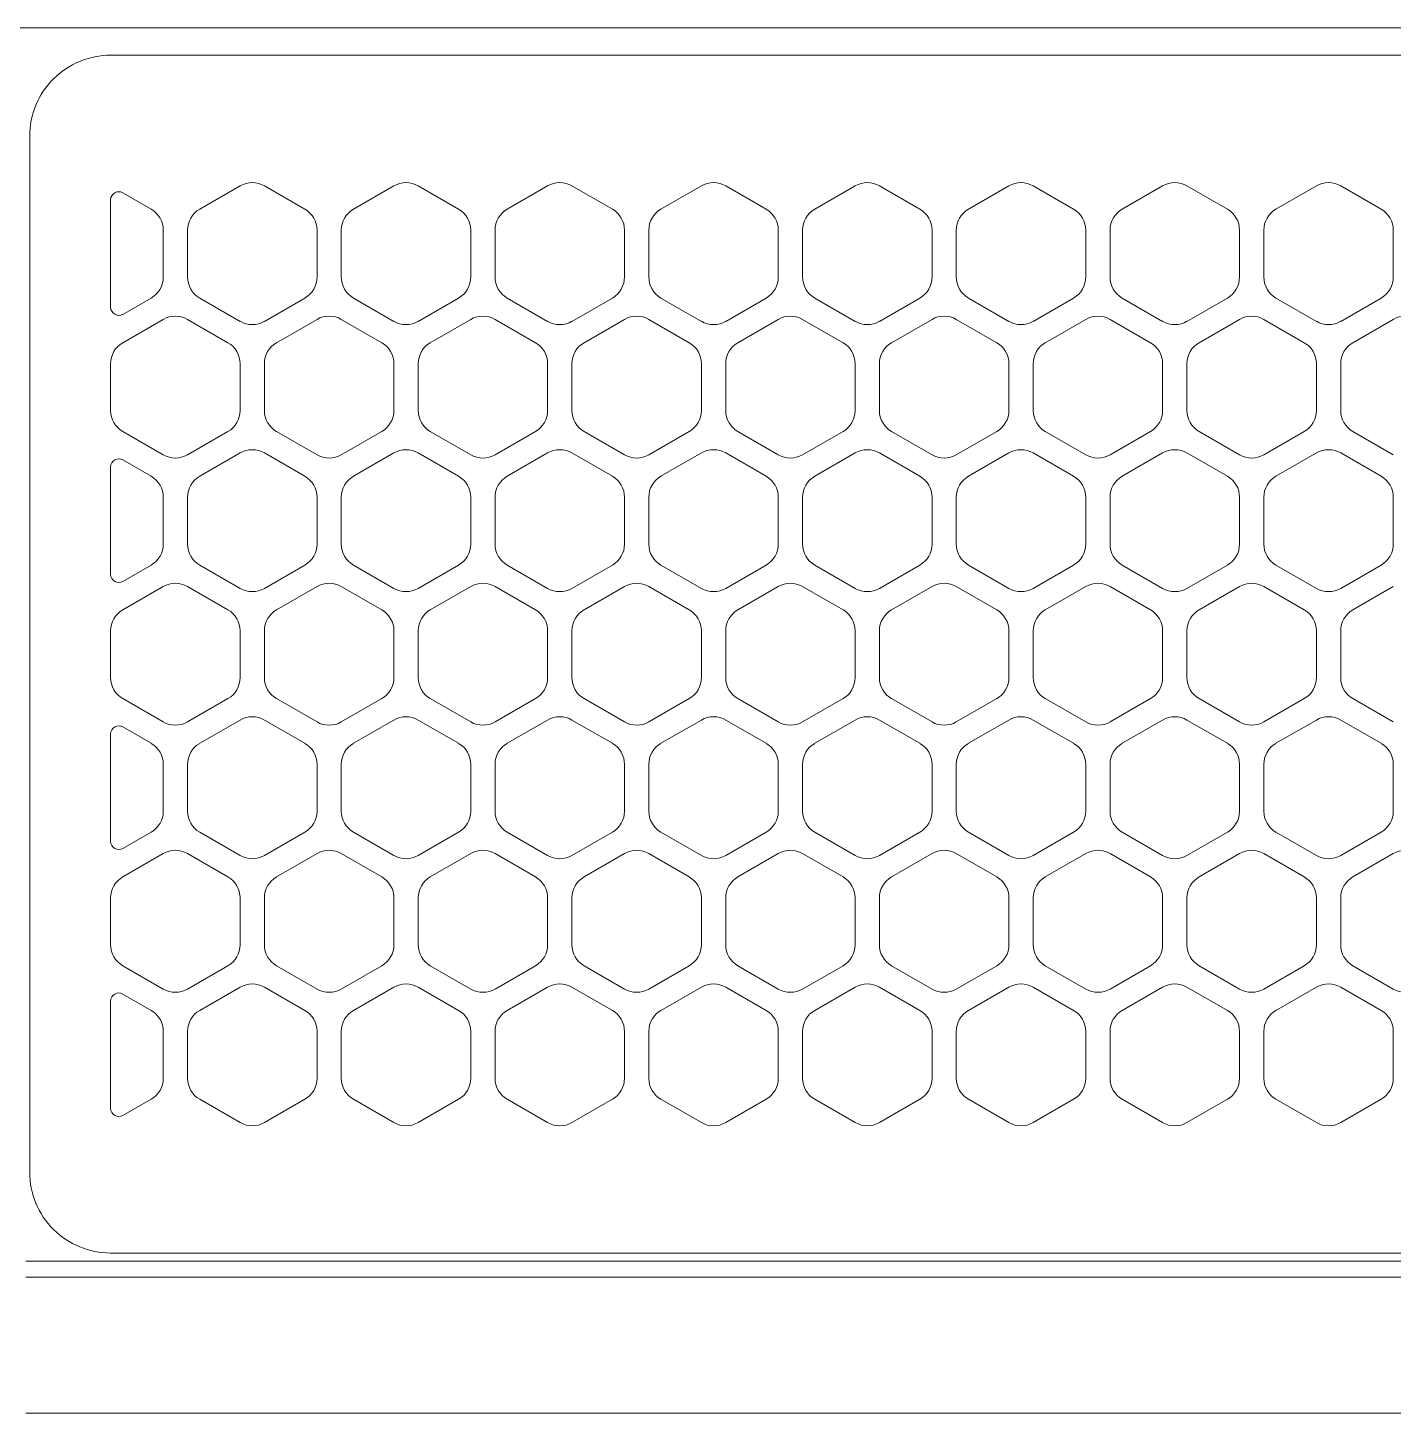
# Model space of a CAD drawing. Units: millimetres at full size, sheet at 1:30. Extents: x -17796 to 21385, y -23279 to 7734.
# Drawn here: x -13620.3 to -13536, y -1545.4 to -1459.8 of the extents above; entities that cross this region are included whole.
import ezdxf

# ---------------------------------------------------------------- set-up
doc = ezdxf.new("R2010")
doc.units = ezdxf.units.MM
doc.header["$LTSCALE"] = 30
doc.layers.add('0-1_(W)電灯', color=253, linetype='Continuous', lineweight=18)

msp = doc.modelspace()

# ---------------------------------------------------------------- linework, layer by layer
at = {"layer": '0-1_(W)電灯'}
for p, q in [((-13906.22, -1459.78), (-13335.22, -1459.78)), ((-13345.72, -1461.48), (-13615.22, -1461.48)), ((-13620.22, -1466.48), (-13620.22, -1530.48)), ((-13607.22, -1469.55), (-13609.72, -1470.99)), ((-13603.22, -1470.99), (-13605.72, -1469.55)), ((-13597.72, -1469.55), (-13600.22, -1470.99)), ((-13593.72, -1470.99), (-13596.22, -1469.55)), ((-13588.22, -1469.55), (-13590.72, -1470.99)), ((-13584.22, -1470.99), (-13586.72, -1469.55)), ((-13578.72, -1469.55), (-13581.22, -1470.99)), ((-13574.72, -1470.99), (-13577.22, -1469.55)), ((-13569.22, -1469.55), (-13571.72, -1470.99)), ((-13565.22, -1470.99), (-13567.72, -1469.55)), ((-13559.72, -1469.55), (-13562.22, -1470.99)), ((-13555.72, -1470.99), (-13558.22, -1469.55)), ((-13550.22, -1469.55), (-13552.72, -1470.99)), ((-13546.22, -1470.99), (-13548.72, -1469.55)), ((-13540.72, -1469.55), (-13543.22, -1470.99)), ((-13536.72, -1470.99), (-13539.22, -1469.55)), ((-13615.22, -1470.41), (-13615.22, -1477.05)), ((-13612.72, -1470.99), (-13614.47, -1469.98)), ((-13611.97, -1475.18), (-13611.97, -1472.29)), ((-13610.47, -1472.29), (-13610.47, -1475.18)), ((-13602.47, -1475.18), (-13602.47, -1472.29)), ((-13600.97, -1472.29), (-13600.97, -1475.18)), ((-13592.97, -1475.18), (-13592.97, -1472.29)), ((-13591.47, -1472.29), (-13591.47, -1475.18)), ((-13583.47, -1475.18), (-13583.47, -1472.29)), ((-13581.97, -1472.29), (-13581.97, -1475.18)), ((-13573.97, -1475.18), (-13573.97, -1472.29)), ((-13572.47, -1472.29), (-13572.47, -1475.18)), ((-13564.47, -1475.18), (-13564.47, -1472.29)), ((-13562.97, -1472.29), (-13562.97, -1475.18)), ((-13554.97, -1475.18), (-13554.97, -1472.29)), ((-13553.47, -1472.29), (-13553.47, -1475.18)), ((-13545.47, -1475.18), (-13545.47, -1472.29)), ((-13543.97, -1472.29), (-13543.97, -1475.18)), ((-13535.97, -1475.18), (-13535.97, -1472.29)), ((-13614.47, -1477.49), (-13612.72, -1476.48)), ((-13609.72, -1476.48), (-13607.22, -1477.92)), ((-13605.72, -1477.92), (-13603.22, -1476.48)), ((-13600.22, -1476.48), (-13597.72, -1477.92)), ((-13596.22, -1477.92), (-13593.72, -1476.48)), ((-13590.72, -1476.48), (-13588.22, -1477.92)), ((-13586.72, -1477.92), (-13584.22, -1476.48)), ((-13581.22, -1476.48), (-13578.72, -1477.92)), ((-13577.22, -1477.92), (-13574.72, -1476.48)), ((-13571.72, -1476.48), (-13569.22, -1477.92)), ((-13567.72, -1477.92), (-13565.22, -1476.48)), ((-13562.22, -1476.48), (-13559.72, -1477.92)), ((-13558.22, -1477.92), (-13555.72, -1476.48)), ((-13552.72, -1476.48), (-13550.22, -1477.92)), ((-13548.72, -1477.92), (-13546.22, -1476.48)), ((-13543.22, -1476.48), (-13540.72, -1477.92)), ((-13539.22, -1477.92), (-13536.72, -1476.48)), ((-13611.97, -1477.8), (-13614.47, -1479.24)), ((-13607.97, -1479.24), (-13610.47, -1477.8)), ((-13602.47, -1477.8), (-13604.97, -1479.24)), ((-13598.47, -1479.24), (-13600.97, -1477.8)), ((-13592.97, -1477.8), (-13595.47, -1479.24)), ((-13588.97, -1479.24), (-13591.47, -1477.8)), ((-13583.47, -1477.8), (-13585.97, -1479.24)), ((-13579.47, -1479.24), (-13581.97, -1477.8)), ((-13573.97, -1477.8), (-13576.47, -1479.24)), ((-13569.97, -1479.24), (-13572.47, -1477.8)), ((-13564.47, -1477.8), (-13566.97, -1479.24)), ((-13560.47, -1479.24), (-13562.97, -1477.8)), ((-13554.97, -1477.8), (-13557.47, -1479.24)), ((-13550.97, -1479.24), (-13553.47, -1477.8)), ((-13545.47, -1477.8), (-13547.97, -1479.24)), ((-13541.47, -1479.24), (-13543.97, -1477.8)), ((-13535.97, -1477.8), (-13538.47, -1479.24)), ((-13615.22, -1480.54), (-13615.22, -1483.43)), ((-13607.22, -1483.43), (-13607.22, -1480.54)), ((-13605.72, -1480.54), (-13605.72, -1483.43)), ((-13597.72, -1483.43), (-13597.72, -1480.54)), ((-13596.22, -1480.54), (-13596.22, -1483.43)), ((-13588.22, -1483.43), (-13588.22, -1480.54)), ((-13586.72, -1480.54), (-13586.72, -1483.43)), ((-13578.72, -1483.43), (-13578.72, -1480.54)), ((-13577.22, -1480.54), (-13577.22, -1483.43)), ((-13569.22, -1483.43), (-13569.22, -1480.54)), ((-13567.72, -1480.54), (-13567.72, -1483.43)), ((-13559.72, -1483.43), (-13559.72, -1480.54)), ((-13558.22, -1480.54), (-13558.22, -1483.43)), ((-13550.22, -1483.43), (-13550.22, -1480.54)), ((-13548.72, -1480.54), (-13548.72, -1483.43)), ((-13540.72, -1483.43), (-13540.72, -1480.54)), ((-13539.22, -1480.54), (-13539.22, -1483.43)), ((-13614.47, -1484.73), (-13611.97, -1486.17)), ((-13610.47, -1486.17), (-13607.97, -1484.73)), ((-13604.97, -1484.73), (-13602.47, -1486.17)), ((-13600.97, -1486.17), (-13598.47, -1484.73)), ((-13595.47, -1484.73), (-13592.97, -1486.17)), ((-13591.47, -1486.17), (-13588.97, -1484.73)), ((-13585.97, -1484.73), (-13583.47, -1486.17)), ((-13581.97, -1486.17), (-13579.47, -1484.73)), ((-13576.47, -1484.73), (-13573.97, -1486.17)), ((-13572.47, -1486.17), (-13569.97, -1484.73)), ((-13566.97, -1484.73), (-13564.47, -1486.17)), ((-13562.97, -1486.17), (-13560.47, -1484.73)), ((-13557.47, -1484.73), (-13554.97, -1486.17)), ((-13553.47, -1486.17), (-13550.97, -1484.73)), ((-13547.97, -1484.73), (-13545.47, -1486.17)), ((-13543.97, -1486.17), (-13541.47, -1484.73)), ((-13538.47, -1484.73), (-13535.97, -1486.17)), ((-13612.72, -1487.49), (-13614.47, -1486.48)), ((-13607.22, -1486.05), (-13609.72, -1487.49)), ((-13603.22, -1487.49), (-13605.72, -1486.05)), ((-13597.72, -1486.05), (-13600.22, -1487.49)), ((-13593.72, -1487.49), (-13596.22, -1486.05)), ((-13588.22, -1486.05), (-13590.72, -1487.49)), ((-13584.22, -1487.49), (-13586.72, -1486.05)), ((-13578.72, -1486.05), (-13581.22, -1487.49)), ((-13574.72, -1487.49), (-13577.22, -1486.05)), ((-13569.22, -1486.05), (-13571.72, -1487.49)), ((-13565.22, -1487.49), (-13567.72, -1486.05)), ((-13559.72, -1486.05), (-13562.22, -1487.49)), ((-13555.72, -1487.49), (-13558.22, -1486.05)), ((-13550.22, -1486.05), (-13552.72, -1487.49)), ((-13546.22, -1487.49), (-13548.72, -1486.05)), ((-13540.72, -1486.05), (-13543.22, -1487.49)), ((-13536.72, -1487.49), (-13539.22, -1486.05)), ((-13615.22, -1486.91), (-13615.22, -1493.55)), ((-13611.97, -1491.68), (-13611.97, -1488.79)), ((-13610.47, -1488.79), (-13610.47, -1491.68)), ((-13602.47, -1491.68), (-13602.47, -1488.79)), ((-13600.97, -1488.79), (-13600.97, -1491.68)), ((-13592.97, -1491.68), (-13592.97, -1488.79)), ((-13591.47, -1488.79), (-13591.47, -1491.68)), ((-13583.47, -1491.68), (-13583.47, -1488.79)), ((-13581.97, -1488.79), (-13581.97, -1491.68)), ((-13573.97, -1491.68), (-13573.97, -1488.79)), ((-13572.47, -1488.79), (-13572.47, -1491.68)), ((-13564.47, -1491.68), (-13564.47, -1488.79)), ((-13562.97, -1488.79), (-13562.97, -1491.68)), ((-13554.97, -1491.68), (-13554.97, -1488.79)), ((-13553.47, -1488.79), (-13553.47, -1491.68)), ((-13545.47, -1491.68), (-13545.47, -1488.79)), ((-13543.97, -1488.79), (-13543.97, -1491.68)), ((-13535.97, -1491.68), (-13535.97, -1488.79)), ((-13614.47, -1493.99), (-13612.72, -1492.98)), ((-13609.72, -1492.98), (-13607.22, -1494.42)), ((-13605.72, -1494.42), (-13603.22, -1492.98)), ((-13600.22, -1492.98), (-13597.72, -1494.42)), ((-13596.22, -1494.42), (-13593.72, -1492.98)), ((-13590.72, -1492.98), (-13588.22, -1494.42)), ((-13586.72, -1494.42), (-13584.22, -1492.98)), ((-13581.22, -1492.98), (-13578.72, -1494.42)), ((-13577.22, -1494.42), (-13574.72, -1492.98)), ((-13571.72, -1492.98), (-13569.22, -1494.42)), ((-13567.72, -1494.42), (-13565.22, -1492.98)), ((-13562.22, -1492.98), (-13559.72, -1494.42)), ((-13558.22, -1494.42), (-13555.72, -1492.98)), ((-13552.72, -1492.98), (-13550.22, -1494.42)), ((-13548.72, -1494.42), (-13546.22, -1492.98)), ((-13543.22, -1492.98), (-13540.72, -1494.42)), ((-13539.22, -1494.42), (-13536.72, -1492.98)), ((-13611.97, -1494.3), (-13614.47, -1495.74)), ((-13607.97, -1495.74), (-13610.47, -1494.3)), ((-13602.47, -1494.3), (-13604.97, -1495.74)), ((-13598.47, -1495.74), (-13600.97, -1494.3)), ((-13592.97, -1494.3), (-13595.47, -1495.74)), ((-13588.97, -1495.74), (-13591.47, -1494.3)), ((-13583.47, -1494.3), (-13585.97, -1495.74)), ((-13579.47, -1495.74), (-13581.97, -1494.3)), ((-13573.97, -1494.3), (-13576.47, -1495.74)), ((-13569.97, -1495.74), (-13572.47, -1494.3)), ((-13564.47, -1494.3), (-13566.97, -1495.74)), ((-13560.47, -1495.74), (-13562.97, -1494.3)), ((-13554.97, -1494.3), (-13557.47, -1495.74)), ((-13550.97, -1495.74), (-13553.47, -1494.3)), ((-13545.47, -1494.3), (-13547.97, -1495.74)), ((-13541.47, -1495.74), (-13543.97, -1494.3)), ((-13535.97, -1494.3), (-13538.47, -1495.74)), ((-13615.22, -1497.04), (-13615.22, -1499.93)), ((-13607.22, -1499.93), (-13607.22, -1497.04)), ((-13605.72, -1497.04), (-13605.72, -1499.93)), ((-13597.72, -1499.93), (-13597.72, -1497.04)), ((-13596.22, -1497.04), (-13596.22, -1499.93)), ((-13588.22, -1499.93), (-13588.22, -1497.04)), ((-13586.72, -1497.04), (-13586.72, -1499.93)), ((-13578.72, -1499.93), (-13578.72, -1497.04)), ((-13577.22, -1497.04), (-13577.22, -1499.93)), ((-13569.22, -1499.93), (-13569.22, -1497.04)), ((-13567.72, -1497.04), (-13567.72, -1499.93)), ((-13559.72, -1499.93), (-13559.72, -1497.04)), ((-13558.22, -1497.04), (-13558.22, -1499.93)), ((-13550.22, -1499.93), (-13550.22, -1497.04)), ((-13548.72, -1497.04), (-13548.72, -1499.93)), ((-13540.72, -1499.93), (-13540.72, -1497.04)), ((-13539.22, -1497.04), (-13539.22, -1499.93)), ((-13614.47, -1501.23), (-13611.97, -1502.67)), ((-13610.47, -1502.67), (-13607.97, -1501.23)), ((-13604.97, -1501.23), (-13602.47, -1502.67)), ((-13600.97, -1502.67), (-13598.47, -1501.23)), ((-13595.47, -1501.23), (-13592.97, -1502.67)), ((-13591.47, -1502.67), (-13588.97, -1501.23)), ((-13585.97, -1501.23), (-13583.47, -1502.67)), ((-13581.97, -1502.67), (-13579.47, -1501.23)), ((-13576.47, -1501.23), (-13573.97, -1502.67)), ((-13572.47, -1502.67), (-13569.97, -1501.23)), ((-13566.97, -1501.23), (-13564.47, -1502.67)), ((-13562.97, -1502.67), (-13560.47, -1501.23)), ((-13557.47, -1501.23), (-13554.97, -1502.67)), ((-13553.47, -1502.67), (-13550.97, -1501.23)), ((-13547.97, -1501.23), (-13545.47, -1502.67)), ((-13543.97, -1502.67), (-13541.47, -1501.23)), ((-13538.47, -1501.23), (-13535.97, -1502.67)), ((-13612.72, -1503.99), (-13614.47, -1502.98)), ((-13607.22, -1502.55), (-13609.72, -1503.99)), ((-13603.22, -1503.99), (-13605.72, -1502.55)), ((-13597.72, -1502.55), (-13600.22, -1503.99)), ((-13593.72, -1503.99), (-13596.22, -1502.55)), ((-13588.22, -1502.55), (-13590.72, -1503.99)), ((-13584.22, -1503.99), (-13586.72, -1502.55)), ((-13578.72, -1502.55), (-13581.22, -1503.99)), ((-13574.72, -1503.99), (-13577.22, -1502.55)), ((-13569.22, -1502.55), (-13571.72, -1503.99)), ((-13565.22, -1503.99), (-13567.72, -1502.55)), ((-13559.72, -1502.55), (-13562.22, -1503.99)), ((-13555.72, -1503.99), (-13558.22, -1502.55)), ((-13550.22, -1502.55), (-13552.72, -1503.99)), ((-13546.22, -1503.99), (-13548.72, -1502.55)), ((-13540.72, -1502.55), (-13543.22, -1503.99)), ((-13536.72, -1503.99), (-13539.22, -1502.55)), ((-13615.22, -1503.41), (-13615.22, -1510.05)), ((-13611.97, -1508.18), (-13611.97, -1505.29)), ((-13610.47, -1505.29), (-13610.47, -1508.18)), ((-13602.47, -1508.18), (-13602.47, -1505.29)), ((-13600.97, -1505.29), (-13600.97, -1508.18)), ((-13592.97, -1508.18), (-13592.97, -1505.29)), ((-13591.47, -1505.29), (-13591.47, -1508.18)), ((-13583.47, -1508.18), (-13583.47, -1505.29)), ((-13581.97, -1505.29), (-13581.97, -1508.18)), ((-13573.97, -1508.18), (-13573.97, -1505.29)), ((-13572.47, -1505.29), (-13572.47, -1508.18)), ((-13564.47, -1508.18), (-13564.47, -1505.29)), ((-13562.97, -1505.29), (-13562.97, -1508.18)), ((-13554.97, -1508.18), (-13554.97, -1505.29)), ((-13553.47, -1505.29), (-13553.47, -1508.18)), ((-13545.47, -1508.18), (-13545.47, -1505.29)), ((-13543.97, -1505.29), (-13543.97, -1508.18)), ((-13535.97, -1508.18), (-13535.97, -1505.29)), ((-13614.47, -1510.49), (-13612.72, -1509.48)), ((-13609.72, -1509.48), (-13607.22, -1510.92)), ((-13605.72, -1510.92), (-13603.22, -1509.48)), ((-13600.22, -1509.48), (-13597.72, -1510.92)), ((-13596.22, -1510.92), (-13593.72, -1509.48)), ((-13590.72, -1509.48), (-13588.22, -1510.92)), ((-13586.72, -1510.92), (-13584.22, -1509.48)), ((-13581.22, -1509.48), (-13578.72, -1510.92)), ((-13577.22, -1510.92), (-13574.72, -1509.48)), ((-13571.72, -1509.48), (-13569.22, -1510.92)), ((-13567.72, -1510.92), (-13565.22, -1509.48)), ((-13562.22, -1509.48), (-13559.72, -1510.92)), ((-13558.22, -1510.92), (-13555.72, -1509.48)), ((-13552.72, -1509.48), (-13550.22, -1510.92)), ((-13548.72, -1510.92), (-13546.22, -1509.48)), ((-13543.22, -1509.48), (-13540.72, -1510.92)), ((-13539.22, -1510.92), (-13536.72, -1509.48)), ((-13611.97, -1510.8), (-13614.47, -1512.24)), ((-13607.97, -1512.24), (-13610.47, -1510.8)), ((-13602.47, -1510.8), (-13604.97, -1512.24)), ((-13598.47, -1512.24), (-13600.97, -1510.8)), ((-13592.97, -1510.8), (-13595.47, -1512.24)), ((-13588.97, -1512.24), (-13591.47, -1510.8)), ((-13583.47, -1510.8), (-13585.97, -1512.24)), ((-13579.47, -1512.24), (-13581.97, -1510.8)), ((-13573.97, -1510.8), (-13576.47, -1512.24)), ((-13569.97, -1512.24), (-13572.47, -1510.8)), ((-13564.47, -1510.8), (-13566.97, -1512.24)), ((-13560.47, -1512.24), (-13562.97, -1510.8)), ((-13554.97, -1510.8), (-13557.47, -1512.24)), ((-13550.97, -1512.24), (-13553.47, -1510.8)), ((-13545.47, -1510.8), (-13547.97, -1512.24)), ((-13541.47, -1512.24), (-13543.97, -1510.8)), ((-13535.97, -1510.8), (-13538.47, -1512.24)), ((-13615.22, -1513.54), (-13615.22, -1516.43)), ((-13607.22, -1516.43), (-13607.22, -1513.54)), ((-13605.72, -1513.54), (-13605.72, -1516.43)), ((-13597.72, -1516.43), (-13597.72, -1513.54)), ((-13596.22, -1513.54), (-13596.22, -1516.43)), ((-13588.22, -1516.43), (-13588.22, -1513.54)), ((-13586.72, -1513.54), (-13586.72, -1516.43)), ((-13578.72, -1516.43), (-13578.72, -1513.54)), ((-13577.22, -1513.54), (-13577.22, -1516.43)), ((-13569.22, -1516.43), (-13569.22, -1513.54)), ((-13567.72, -1513.54), (-13567.72, -1516.43)), ((-13559.72, -1516.43), (-13559.72, -1513.54)), ((-13558.22, -1513.54), (-13558.22, -1516.43)), ((-13550.22, -1516.43), (-13550.22, -1513.54)), ((-13548.72, -1513.54), (-13548.72, -1516.43)), ((-13540.72, -1516.43), (-13540.72, -1513.54)), ((-13539.22, -1513.54), (-13539.22, -1516.43)), ((-13614.47, -1517.73), (-13611.97, -1519.17)), ((-13610.47, -1519.17), (-13607.97, -1517.73)), ((-13604.97, -1517.73), (-13602.47, -1519.17)), ((-13600.97, -1519.17), (-13598.47, -1517.73)), ((-13595.47, -1517.73), (-13592.97, -1519.17)), ((-13591.47, -1519.17), (-13588.97, -1517.73)), ((-13585.97, -1517.73), (-13583.47, -1519.17)), ((-13581.97, -1519.17), (-13579.47, -1517.73)), ((-13576.47, -1517.73), (-13573.97, -1519.17)), ((-13572.47, -1519.17), (-13569.97, -1517.73)), ((-13566.97, -1517.73), (-13564.47, -1519.17)), ((-13562.97, -1519.17), (-13560.47, -1517.73)), ((-13557.47, -1517.73), (-13554.97, -1519.17)), ((-13553.47, -1519.17), (-13550.97, -1517.73)), ((-13547.97, -1517.73), (-13545.47, -1519.17)), ((-13543.97, -1519.17), (-13541.47, -1517.73)), ((-13538.47, -1517.73), (-13535.97, -1519.17)), ((-13607.22, -1519.05), (-13609.72, -1520.49)), ((-13603.22, -1520.49), (-13605.72, -1519.05)), ((-13597.72, -1519.05), (-13600.22, -1520.49)), ((-13593.72, -1520.49), (-13596.22, -1519.05)), ((-13588.22, -1519.05), (-13590.72, -1520.49)), ((-13584.22, -1520.49), (-13586.72, -1519.05)), ((-13578.72, -1519.05), (-13581.22, -1520.49)), ((-13574.72, -1520.49), (-13577.22, -1519.05)), ((-13569.22, -1519.05), (-13571.72, -1520.49)), ((-13565.22, -1520.49), (-13567.72, -1519.05)), ((-13559.72, -1519.05), (-13562.22, -1520.49)), ((-13555.72, -1520.49), (-13558.22, -1519.05)), ((-13550.22, -1519.05), (-13552.72, -1520.49)), ((-13546.22, -1520.49), (-13548.72, -1519.05)), ((-13540.72, -1519.05), (-13543.22, -1520.49)), ((-13536.72, -1520.49), (-13539.22, -1519.05)), ((-13615.22, -1519.91), (-13615.22, -1526.55)), ((-13612.72, -1520.49), (-13614.47, -1519.48)), ((-13611.97, -1524.68), (-13611.97, -1521.79)), ((-13610.47, -1521.79), (-13610.47, -1524.68)), ((-13602.47, -1524.68), (-13602.47, -1521.79)), ((-13600.97, -1521.79), (-13600.97, -1524.68)), ((-13592.97, -1524.68), (-13592.97, -1521.79)), ((-13591.47, -1521.79), (-13591.47, -1524.68)), ((-13583.47, -1524.68), (-13583.47, -1521.79)), ((-13581.97, -1521.79), (-13581.97, -1524.68)), ((-13573.97, -1524.68), (-13573.97, -1521.79)), ((-13572.47, -1521.79), (-13572.47, -1524.68)), ((-13564.47, -1524.68), (-13564.47, -1521.79)), ((-13562.97, -1521.79), (-13562.97, -1524.68)), ((-13554.97, -1524.68), (-13554.97, -1521.79)), ((-13553.47, -1521.79), (-13553.47, -1524.68)), ((-13545.47, -1524.68), (-13545.47, -1521.79)), ((-13543.97, -1521.79), (-13543.97, -1524.68)), ((-13535.97, -1524.68), (-13535.97, -1521.79)), ((-13614.47, -1526.99), (-13612.72, -1525.98)), ((-13609.72, -1525.98), (-13607.22, -1527.42)), ((-13605.72, -1527.42), (-13603.22, -1525.98)), ((-13600.22, -1525.98), (-13597.72, -1527.42)), ((-13596.22, -1527.42), (-13593.72, -1525.98)), ((-13590.72, -1525.98), (-13588.22, -1527.42)), ((-13586.72, -1527.42), (-13584.22, -1525.98)), ((-13581.22, -1525.98), (-13578.72, -1527.42)), ((-13577.22, -1527.42), (-13574.72, -1525.98)), ((-13571.72, -1525.98), (-13569.22, -1527.42)), ((-13567.72, -1527.42), (-13565.22, -1525.98)), ((-13562.22, -1525.98), (-13559.72, -1527.42)), ((-13558.22, -1527.42), (-13555.72, -1525.98)), ((-13552.72, -1525.98), (-13550.22, -1527.42)), ((-13548.72, -1527.42), (-13546.22, -1525.98)), ((-13543.22, -1525.98), (-13540.72, -1527.42)), ((-13539.22, -1527.42), (-13536.72, -1525.98)), ((-13615.22, -1535.48), (-13345.72, -1535.48)), ((-13345.72, -1535.98), (-13620.47, -1535.98)), ((-13345.72, -1536.98), (-13620.47, -1536.98)), ((-13345.72, -1545.38), (-13620.47, -1545.38))]:
    msp.add_line(p, q, dxfattribs=at)
for centre, radius, start, end in [((-13615.22, -1466.48), 5, 90, 180.00005), ((-13606.47, -1470.85), 1.5, 59.99845, 120.00155), ((-13596.97, -1470.85), 1.5, 59.99859, 120.00141), ((-13587.47, -1470.85), 1.5, 59.99865, 120.00135), ((-13577.97, -1470.85), 1.5, 59.99859, 120.00141), ((-13568.47, -1470.85), 1.5, 59.99859, 120.00141), ((-13558.97, -1470.85), 1.5, 59.99859, 120.00141), ((-13549.47, -1470.85), 1.5, 59.99802, 120.00198), ((-13539.97, -1470.85), 1.5, 59.99915, 120.00085), ((-13614.72, -1470.41), 0.5, 60.00313, 179.99858), ((-13613.47, -1472.29), 1.5, 359.99919, 60.00134), ((-13608.97, -1472.29), 1.5, 119.9983, 180.00117), ((-13603.97, -1472.29), 1.5, 359.99925, 60.00128), ((-13599.47, -1472.29), 1.5, 119.99824, 180.00123), ((-13594.47, -1472.29), 1.5, 359.99925, 60.00128), ((-13589.97, -1472.29), 1.5, 119.99837, 180.0011), ((-13584.97, -1472.29), 1.5, 359.99932, 60.00133), ((-13580.47, -1472.29), 1.5, 119.99807, 180.00128), ((-13575.47, -1472.29), 1.5, 359.99932, 60.00133), ((-13570.97, -1472.29), 1.5, 119.99841, 180.00119), ((-13565.97, -1472.29), 1.5, 359.99917, 60.00123), ((-13561.47, -1472.29), 1.5, 119.99841, 180.00119), ((-13556.47, -1472.29), 1.5, 359.99946, 60.00144), ((-13551.97, -1472.29), 1.5, 119.998, 180.0011), ((-13546.97, -1472.29), 1.5, 359.99917, 60.00123), ((-13542.47, -1472.29), 1.5, 119.99813, 180.00146), ((-13537.47, -1472.29), 1.5, 359.99917, 60.00123), ((-13613.47, -1475.18), 1.5, 300.00006, 0.00054), ((-13608.97, -1475.18), 1.5, 180.00059, 239.9988), ((-13603.97, -1475.18), 1.5, 299.99994, 0.00067), ((-13599.47, -1475.18), 1.5, 180.00054, 239.99885), ((-13594.47, -1475.18), 1.5, 300.00007, 0.00053), ((-13589.97, -1475.18), 1.5, 180.00065, 239.99874), ((-13584.97, -1475.18), 1.5, 300.00004, 0.00045), ((-13580.47, -1475.18), 1.5, 180.00061, 239.9989), ((-13575.47, -1475.18), 1.5, 300.00027, 0.00021), ((-13570.97, -1475.18), 1.5, 180.00047, 239.9988), ((-13565.97, -1475.18), 1.5, 300.00011, 0.00062), ((-13561.47, -1475.18), 1.5, 180.00047, 239.9988), ((-13556.47, -1475.18), 1.5, 299.9997, 0.00054), ((-13551.97, -1475.18), 1.5, 180.00053, 239.99923), ((-13546.97, -1475.18), 1.5, 300.00038, 0.00035), ((-13542.47, -1475.18), 1.5, 180.00024, 239.99903), ((-13537.47, -1475.18), 1.5, 299.99984, 0.00089), ((-13614.72, -1477.05), 0.5, 179.9978, 300.0039), ((-13611.22, -1479.1), 1.5, 59.99917, 120.00083), ((-13606.47, -1476.62), 1.5, 239.99911, 300.00089), ((-13601.72, -1479.1), 1.5, 59.99919, 120.00081), ((-13596.97, -1476.62), 1.5, 239.9991, 300.0009), ((-13592.22, -1479.1), 1.5, 59.99915, 120.00085), ((-13587.47, -1476.62), 1.5, 239.99918, 300.00082), ((-13582.72, -1479.1), 1.5, 59.9991, 120.0009), ((-13577.97, -1476.62), 1.5, 239.9991, 300.0009), ((-13573.22, -1479.1), 1.5, 59.99915, 120.00085), ((-13568.47, -1476.62), 1.5, 239.9991, 300.0009), ((-13563.72, -1479.1), 1.5, 59.99923, 120.00077), ((-13558.97, -1476.62), 1.5, 239.9991, 300.0009), ((-13554.22, -1479.1), 1.5, 59.99902, 120.00098), ((-13549.47, -1476.62), 1.5, 239.99902, 300.00098), ((-13544.72, -1479.1), 1.5, 59.99929, 120.00071), ((-13539.97, -1476.62), 1.5, 239.99918, 300.00082), ((-13535.22, -1479.1), 1.5, 59.99918, 120.00082), ((-13613.72, -1480.54), 1.5, 119.99834, 180.0011), ((-13608.72, -1480.54), 1.5, 359.99975, 60.00084), ((-13604.22, -1480.54), 1.5, 119.99833, 180.00108), ((-13599.22, -1480.54), 1.5, 359.99972, 60.00081), ((-13594.72, -1480.54), 1.5, 119.99837, 180.00097), ((-13589.72, -1480.54), 1.5, 359.9995, 60.00091), ((-13585.22, -1480.54), 1.5, 119.99833, 180.00127), ((-13580.22, -1480.54), 1.5, 359.9995, 60.00091), ((-13575.72, -1480.54), 1.5, 119.99849, 180.00086), ((-13570.72, -1480.54), 1.5, 359.99965, 60.00101), ((-13566.22, -1480.54), 1.5, 119.99826, 180.00109), ((-13561.22, -1480.54), 1.5, 359.99993, 60.00072), ((-13556.72, -1480.54), 1.5, 119.99833, 180.00127), ((-13551.72, -1480.54), 1.5, 359.9995, 60.00091), ((-13547.22, -1480.54), 1.5, 119.99865, 180.00045), ((-13542.22, -1480.54), 1.5, 359.9995, 60.00091), ((-13537.72, -1480.54), 1.5, 119.99833, 180.00127), ((-13613.72, -1483.43), 1.5, 179.99925, 240.00018), ((-13608.72, -1483.43), 1.5, 300.00073, 359.99982), ((-13604.22, -1483.43), 1.5, 179.99923, 240.00022), ((-13599.22, -1483.43), 1.5, 300.00069, 359.99992), ((-13594.72, -1483.43), 1.5, 179.99927, 240.00024), ((-13589.72, -1483.43), 1.5, 300.00074, 359.99999), ((-13585.22, -1483.43), 1.5, 179.99924, 240.00003), ((-13580.22, -1483.43), 1.5, 300.00097, 359.99976), ((-13575.72, -1483.43), 1.5, 179.99938, 240.00013), ((-13570.72, -1483.43), 1.5, 300.00063, 359.99985), ((-13566.22, -1483.43), 1.5, 179.99916, 240.00036), ((-13561.22, -1483.43), 1.5, 300.00063, 359.99985), ((-13556.72, -1483.43), 1.5, 179.99947, 239.9998), ((-13551.72, -1483.43), 1.5, 300.00147, 359.99926), ((-13547.22, -1483.43), 1.5, 179.9993, 240.00046), ((-13542.22, -1483.43), 1.5, 300.00047, 0.00026), ((-13537.72, -1483.43), 1.5, 179.99901, 240.00026), ((-13606.47, -1487.35), 1.5, 60.00055, 119.99945), ((-13596.97, -1487.35), 1.5, 60.00054, 119.99946), ((-13587.47, -1487.35), 1.5, 60.00063, 119.99937), ((-13577.97, -1487.35), 1.5, 60.00054, 119.99946), ((-13568.47, -1487.35), 1.5, 60.00054, 119.99946), ((-13558.97, -1487.35), 1.5, 60.00054, 119.99946), ((-13549.47, -1487.35), 1.5, 60.00045, 119.99955), ((-13539.97, -1487.35), 1.5, 60.00063, 119.99937), ((-13614.72, -1486.91), 0.5, 59.99668, 180.00162), ((-13611.22, -1484.87), 1.5, 240.00054, 299.99946), ((-13601.72, -1484.87), 1.5, 240.00057, 299.99943), ((-13592.22, -1484.87), 1.5, 240.00052, 299.99948), ((-13582.72, -1484.87), 1.5, 240.00049, 299.99951), ((-13573.22, -1484.87), 1.5, 240.00049, 299.99951), ((-13563.72, -1484.87), 1.5, 240.00059, 299.99941), ((-13554.22, -1484.87), 1.5, 240.00041, 299.99959), ((-13544.72, -1484.87), 1.5, 240.00057, 299.99943), ((-13613.47, -1488.79), 1.5, 359.99989, 60.00065), ((-13608.97, -1488.79), 1.5, 119.99901, 180.00046), ((-13603.97, -1488.79), 1.5, 359.99981, 60.00072), ((-13599.47, -1488.79), 1.5, 119.99894, 180.00053), ((-13594.47, -1488.79), 1.5, 359.99996, 60.00057), ((-13589.97, -1488.79), 1.5, 119.99908, 180.00039), ((-13584.97, -1488.79), 1.5, 359.99992, 60.00074), ((-13580.47, -1488.79), 1.5, 119.99891, 180.00044), ((-13575.47, -1488.79), 1.5, 359.99992, 60.00074), ((-13570.97, -1488.79), 1.5, 119.99898, 180.00062), ((-13565.97, -1488.79), 1.5, 359.99971, 60.0007), ((-13561.47, -1488.79), 1.5, 119.99898, 180.00062), ((-13556.47, -1488.79), 1.5, 0.00035, 60.00055), ((-13551.97, -1488.79), 1.5, 119.99857, 180.00053), ((-13546.97, -1488.79), 1.5, 359.99948, 60.00092), ((-13542.47, -1488.79), 1.5, 119.9987, 180.00089), ((-13537.47, -1488.79), 1.5, 359.99948, 60.00092), ((-13613.47, -1491.68), 1.5, 300.00063, 359.99998), ((-13608.97, -1491.68), 1.5, 180.00042, 239.99897), ((-13603.97, -1491.68), 1.5, 300.00057, 0.00004), ((-13599.47, -1491.68), 1.5, 180.00029, 239.9991), ((-13594.47, -1491.68), 1.5, 300.00069, 359.99992), ((-13589.97, -1491.68), 1.5, 180.00055, 239.99885), ((-13584.97, -1491.68), 1.5, 300.0004, 0.00008), ((-13580.47, -1491.68), 1.5, 180.00039, 239.99912), ((-13575.47, -1491.68), 1.5, 300.00063, 359.99985), ((-13570.97, -1491.68), 1.5, 180.00019, 239.99908), ((-13565.97, -1491.68), 1.5, 300.00074, 359.99999), ((-13561.47, -1491.68), 1.5, 180.00019, 239.99908), ((-13556.47, -1491.68), 1.5, 300.00056, 359.99968), ((-13551.97, -1491.68), 1.5, 180.00083, 239.99894), ((-13546.97, -1491.68), 1.5, 300.0007, 0.00003), ((-13542.47, -1491.68), 1.5, 179.99996, 239.99931), ((-13537.47, -1491.68), 1.5, 300.00024, 0.00049), ((-13614.72, -1493.55), 0.5, 179.99889, 300.00281), ((-13611.22, -1495.6), 1.5, 60.0012, 119.9988), ((-13606.47, -1493.12), 1.5, 240.00117, 299.99883), ((-13601.72, -1495.6), 1.5, 60.00125, 119.99875), ((-13596.97, -1493.12), 1.5, 240.00117, 299.99883), ((-13592.22, -1495.6), 1.5, 60.00118, 119.99882), ((-13587.47, -1493.12), 1.5, 240.00126, 299.99874), ((-13582.72, -1495.6), 1.5, 60.00121, 119.99879), ((-13577.97, -1493.12), 1.5, 240.00117, 299.99883), ((-13573.22, -1495.6), 1.5, 60.00116, 119.99884), ((-13568.47, -1493.12), 1.5, 240.00117, 299.99883), ((-13563.72, -1495.6), 1.5, 60.00124, 119.99876), ((-13558.97, -1493.12), 1.5, 240.00117, 299.99883), ((-13554.22, -1495.6), 1.5, 60.00112, 119.99888), ((-13549.47, -1493.12), 1.5, 240.00104, 299.99896), ((-13544.72, -1495.6), 1.5, 60.0012, 119.9988), ((-13539.97, -1493.12), 1.5, 240.00131, 299.99869), ((-13613.72, -1497.04), 1.5, 119.99947, 179.99997), ((-13608.72, -1497.04), 1.5, 0.00028, 60.00032), ((-13604.22, -1497.04), 1.5, 119.99943, 179.99998), ((-13599.22, -1497.04), 1.5, 0.00017, 60.00036), ((-13594.72, -1497.04), 1.5, 119.9994, 179.99994), ((-13589.72, -1497.04), 1.5, 0.00021, 60.0002), ((-13585.22, -1497.04), 1.5, 119.99938, 180.00022), ((-13580.22, -1497.04), 1.5, 0.00021, 60.0002), ((-13575.72, -1497.04), 1.5, 119.99954, 179.99981), ((-13570.72, -1497.04), 1.5, 0.00013, 60.00053), ((-13566.22, -1497.04), 1.5, 119.99954, 179.99981), ((-13561.22, -1497.04), 1.5, 0.00013, 60.00053), ((-13556.72, -1497.04), 1.5, 119.99961, 179.99998), ((-13551.72, -1497.04), 1.5, 0.00049, 59.99991), ((-13547.22, -1497.04), 1.5, 119.99947, 179.99963), ((-13542.22, -1497.04), 1.5, 359.99992, 60.00049), ((-13537.72, -1497.04), 1.5, 119.99961, 179.99998), ((-13613.72, -1499.93), 1.5, 180.00025, 240.00031), ((-13608.72, -1499.93), 1.5, 299.99943, 359.99998), ((-13604.22, -1499.93), 1.5, 180.00028, 240.00032), ((-13599.22, -1499.93), 1.5, 299.99946, 0.00001), ((-13594.72, -1499.93), 1.5, 180.00024, 240.00041), ((-13589.72, -1499.93), 1.5, 299.99938, 0.00022), ((-13585.22, -1499.93), 1.5, 180.00021, 240.0002), ((-13580.22, -1499.93), 1.5, 299.99961, 359.99998), ((-13575.72, -1499.93), 1.5, 180.00035, 240.0003), ((-13570.72, -1499.93), 1.5, 299.99927, 0.00008), ((-13566.22, -1499.93), 1.5, 180.00013, 240.00053), ((-13561.22, -1499.93), 1.5, 299.99954, 359.99981), ((-13556.72, -1499.93), 1.5, 180.00049, 239.99991), ((-13551.72, -1499.93), 1.5, 299.99961, 359.99998), ((-13547.22, -1499.93), 1.5, 180.00079, 240.00011), ((-13542.22, -1499.93), 1.5, 299.99961, 359.99998), ((-13537.72, -1499.93), 1.5, 179.99992, 240.00049), ((-13614.72, -1503.41), 0.5, 59.99913, 179.99917), ((-13611.22, -1501.37), 1.5, 240.00121, 299.99879), ((-13606.47, -1503.85), 1.5, 60.00117, 119.99883), ((-13601.72, -1501.37), 1.5, 240.00122, 299.99878), ((-13596.97, -1503.85), 1.5, 60.00117, 119.99883), ((-13592.22, -1501.37), 1.5, 240.00118, 299.99882), ((-13587.47, -1503.85), 1.5, 60.00127, 119.99873), ((-13582.72, -1501.37), 1.5, 240.00121, 299.99879), ((-13577.97, -1503.85), 1.5, 60.00117, 119.99883), ((-13573.22, -1501.37), 1.5, 240.00121, 299.99879), ((-13568.47, -1503.85), 1.5, 60.00117, 119.99883), ((-13563.72, -1501.37), 1.5, 240.00124, 299.99876), ((-13558.97, -1503.85), 1.5, 60.00117, 119.99883), ((-13554.22, -1501.37), 1.5, 240.00112, 299.99888), ((-13549.47, -1503.85), 1.5, 60.00104, 119.99896), ((-13544.72, -1501.37), 1.5, 240.00129, 299.99871), ((-13539.97, -1503.85), 1.5, 60.00131, 119.99869), ((-13613.47, -1505.29), 1.5, 359.9993, 60.00123), ((-13608.97, -1505.29), 1.5, 119.99972, 179.99975), ((-13603.97, -1505.29), 1.5, 359.99917, 60.00136), ((-13599.47, -1505.29), 1.5, 119.99959, 179.99988), ((-13594.47, -1505.29), 1.5, 359.99943, 60.0011), ((-13589.97, -1505.29), 1.5, 119.99984, 179.99963), ((-13584.97, -1505.29), 1.5, 359.9995, 60.00115), ((-13580.47, -1505.29), 1.5, 119.99956, 179.99979), ((-13575.47, -1505.29), 1.5, 359.9995, 60.00115), ((-13570.97, -1505.29), 1.5, 119.9999, 179.9997), ((-13565.97, -1505.29), 1.5, 359.99907, 60.00134), ((-13561.47, -1505.29), 1.5, 119.9999, 179.9997), ((-13556.47, -1505.29), 1.5, 359.99971, 60.00119), ((-13551.97, -1505.29), 1.5, 119.99972, 179.99938), ((-13546.97, -1505.29), 1.5, 359.99929, 60.00112), ((-13542.47, -1505.29), 1.5, 119.99939, 180.0002), ((-13537.47, -1505.29), 1.5, 359.99884, 60.00157), ((-13613.47, -1508.18), 1.5, 300.00229, 359.99946), ((-13608.97, -1508.18), 1.5, 179.99987, 239.99839), ((-13603.97, -1508.18), 1.5, 300.00222, 359.99953), ((-13599.47, -1508.18), 1.5, 179.9998, 239.99846), ((-13594.47, -1508.18), 1.5, 300.00235, 359.99939), ((-13589.97, -1508.18), 1.5, 179.99994, 239.99831), ((-13584.97, -1508.18), 1.5, 300.00218, 359.99944), ((-13580.47, -1508.18), 1.5, 179.9999, 239.99848), ((-13575.47, -1508.18), 1.5, 300.00218, 359.99944), ((-13570.97, -1508.18), 1.5, 179.99969, 239.99844), ((-13565.97, -1508.18), 1.5, 300.00225, 359.99962), ((-13561.47, -1508.18), 1.5, 179.99969, 239.99844), ((-13556.47, -1508.18), 1.5, 300.00184, 359.99953), ((-13551.97, -1508.18), 1.5, 180.00033, 239.99829), ((-13546.97, -1508.18), 1.5, 300.00252, 359.99935), ((-13542.47, -1508.18), 1.5, 179.99947, 239.99866), ((-13537.47, -1508.18), 1.5, 300.00198, 359.99989), ((-13614.72, -1510.05), 0.5, 180.00816, 299.99012), ((-13611.22, -1512.1), 1.5, 59.99585, 120.00415), ((-13601.72, -1512.1), 1.5, 59.99588, 120.00412), ((-13592.22, -1512.1), 1.5, 59.99583, 120.00417), ((-13582.72, -1512.1), 1.5, 59.99586, 120.00414), ((-13573.22, -1512.1), 1.5, 59.99586, 120.00414), ((-13563.72, -1512.1), 1.5, 59.99589, 120.00411), ((-13554.22, -1512.1), 1.5, 59.99572, 120.00428), ((-13544.72, -1512.1), 1.5, 59.99599, 120.00401), ((-13535.22, -1512.1), 1.5, 59.99588, 120.00412), ((-13606.47, -1509.62), 1.5, 239.99586, 300.00414), ((-13596.97, -1509.62), 1.5, 239.99588, 300.00412), ((-13587.47, -1509.62), 1.5, 239.99598, 300.00402), ((-13577.97, -1509.62), 1.5, 239.99585, 300.00415), ((-13568.47, -1509.62), 1.5, 239.99585, 300.00415), ((-13558.97, -1509.62), 1.5, 239.99585, 300.00415), ((-13549.47, -1509.62), 1.5, 239.99575, 300.00425), ((-13539.97, -1509.62), 1.5, 239.99594, 300.00406), ((-13613.72, -1513.54), 1.5, 120.00158, 180.00013), ((-13608.72, -1513.54), 1.5, 0.00181, 59.9965), ((-13604.22, -1513.54), 1.5, 120.00157, 180.00011), ((-13599.22, -1513.54), 1.5, 0.00189, 59.99636), ((-13594.72, -1513.54), 1.5, 120.00161, 180.00001), ((-13589.72, -1513.54), 1.5, 0.00182, 59.99631), ((-13585.22, -1513.54), 1.5, 120.00159, 180.00028), ((-13580.22, -1513.54), 1.5, 0.00182, 59.99631), ((-13575.72, -1513.54), 1.5, 120.00175, 179.99987), ((-13570.72, -1513.54), 1.5, 0.00174, 59.99664), ((-13566.22, -1513.54), 1.5, 120.00148, 180.00015), ((-13561.22, -1513.54), 1.5, 0.00174, 59.99664), ((-13556.72, -1513.54), 1.5, 120.00186, 180.00001), ((-13551.72, -1513.54), 1.5, 0.00204, 59.99609), ((-13547.22, -1513.54), 1.5, 120.00164, 179.99974), ((-13542.22, -1513.54), 1.5, 0.00159, 59.99654), ((-13537.72, -1513.54), 1.5, 120.00132, 180.00055), ((-13613.72, -1516.43), 1.5, 180.00053, 239.99775), ((-13608.72, -1516.43), 1.5, 300.0032, 359.99848), ((-13604.22, -1516.43), 1.5, 180.00055, 239.99776), ((-13599.22, -1516.43), 1.5, 300.00328, 359.99847), ((-13594.72, -1516.43), 1.5, 180.00047, 239.9979), ((-13589.72, -1516.43), 1.5, 300.00319, 359.99867), ((-13585.22, -1516.43), 1.5, 180.0003, 239.99783), ((-13580.22, -1516.43), 1.5, 300.00347, 359.9984), ((-13575.72, -1516.43), 1.5, 180.00073, 239.99765), ((-13570.72, -1516.43), 1.5, 300.00313, 359.9985), ((-13566.22, -1516.43), 1.5, 180.00073, 239.99765), ((-13561.22, -1516.43), 1.5, 300.00313, 359.9985), ((-13556.72, -1516.43), 1.5, 180.0003, 239.99783), ((-13551.72, -1516.43), 1.5, 300.00374, 359.99813), ((-13547.22, -1516.43), 1.5, 180.00116, 239.99746), ((-13542.22, -1516.43), 1.5, 300.00319, 359.99867), ((-13537.72, -1516.43), 1.5, 180.0003, 239.99783), ((-13611.22, -1517.87), 1.5, 239.99915, 300.00085), ((-13606.47, -1520.35), 1.5, 59.99911, 120.00089), ((-13601.72, -1517.87), 1.5, 239.99919, 300.00081), ((-13596.97, -1520.35), 1.5, 59.9991, 120.0009), ((-13592.22, -1517.87), 1.5, 239.99915, 300.00085), ((-13587.47, -1520.35), 1.5, 59.99923, 120.00077), ((-13582.72, -1517.87), 1.5, 239.99914, 300.00086), ((-13577.97, -1520.35), 1.5, 59.9991, 120.0009), ((-13573.22, -1517.87), 1.5, 239.99914, 300.00086), ((-13568.47, -1520.35), 1.5, 59.9991, 120.0009), ((-13563.72, -1517.87), 1.5, 239.99923, 300.00077), ((-13558.97, -1520.35), 1.5, 59.9991, 120.0009), ((-13554.22, -1517.87), 1.5, 239.9991, 300.0009), ((-13549.47, -1520.35), 1.5, 59.99902, 120.00098), ((-13544.72, -1517.87), 1.5, 239.99918, 300.00082), ((-13539.97, -1520.35), 1.5, 59.99918, 120.00082), ((-13535.22, -1517.87), 1.5, 239.99929, 300.00071), ((-13614.72, -1519.91), 0.5, 60.00383, 179.99789), ((-13613.47, -1521.79), 1.5, 0.00173, 59.99653), ((-13608.97, -1521.79), 1.5, 120.00318, 179.99856), ((-13603.97, -1521.79), 1.5, 0.00167, 59.99658), ((-13599.47, -1521.79), 1.5, 120.00312, 179.99863), ((-13594.47, -1521.79), 1.5, 0.00178, 59.99647), ((-13589.97, -1521.79), 1.5, 120.00325, 179.99849), ((-13584.97, -1521.79), 1.5, 0.00174, 59.99663), ((-13580.47, -1521.79), 1.5, 120.00295, 179.99868), ((-13575.47, -1521.79), 1.5, 0.00203, 59.99635), ((-13570.97, -1521.79), 1.5, 120.00329, 179.99858), ((-13565.97, -1521.79), 1.5, 0.0016, 59.99653), ((-13561.47, -1521.79), 1.5, 120.00329, 179.99858), ((-13556.47, -1521.79), 1.5, 0.00166, 59.99696), ((-13551.97, -1521.79), 1.5, 120.00288, 179.9985), ((-13546.97, -1521.79), 1.5, 0.00182, 59.99631), ((-13542.47, -1521.79), 1.5, 120.00302, 179.99885), ((-13537.47, -1521.79), 1.5, 0.00137, 59.99676), ((-13613.47, -1524.68), 1.5, 300.00158, 0.00017), ((-13608.97, -1524.68), 1.5, 179.99993, 239.99833), ((-13603.97, -1524.68), 1.5, 300.00151, 0.00023), ((-13599.47, -1524.68), 1.5, 179.9998, 239.99846), ((-13594.47, -1524.68), 1.5, 300.00165, 0.0001), ((-13589.97, -1524.68), 1.5, 180.00005, 239.9982), ((-13584.97, -1524.68), 1.5, 300.00161, 0.00001), ((-13580.47, -1524.68), 1.5, 179.9999, 239.99848), ((-13575.47, -1524.68), 1.5, 300.00161, 0.00001), ((-13570.97, -1524.68), 1.5, 179.99998, 239.99815), ((-13565.97, -1524.68), 1.5, 300.00168, 0.00019), ((-13561.47, -1524.68), 1.5, 179.99998, 239.99815), ((-13556.47, -1524.68), 1.5, 300.00127, 0.0001), ((-13551.97, -1524.68), 1.5, 179.99982, 239.99881), ((-13546.97, -1524.68), 1.5, 300.00195, 359.99992), ((-13542.47, -1524.68), 1.5, 179.99998, 239.99815), ((-13537.47, -1524.68), 1.5, 300.00141, 0.00046), ((-13614.72, -1526.55), 0.5, 180.00088, 299.9974), ((-13606.47, -1526.12), 1.5, 239.99684, 300.00316), ((-13596.97, -1526.12), 1.5, 239.99699, 300.00301), ((-13587.47, -1526.12), 1.5, 239.99701, 300.00299), ((-13577.97, -1526.12), 1.5, 239.99699, 300.00301), ((-13568.47, -1526.12), 1.5, 239.99699, 300.00301), ((-13558.97, -1526.12), 1.5, 239.99699, 300.00301), ((-13549.47, -1526.12), 1.5, 239.99642, 300.00358), ((-13539.97, -1526.12), 1.5, 239.99755, 300.00245), ((-13615.22, -1530.48), 5, 179.99894, 270.00111)]:
    msp.add_arc(centre, radius, start, end, dxfattribs=at)

doc.saveas('drawing.dxf')
